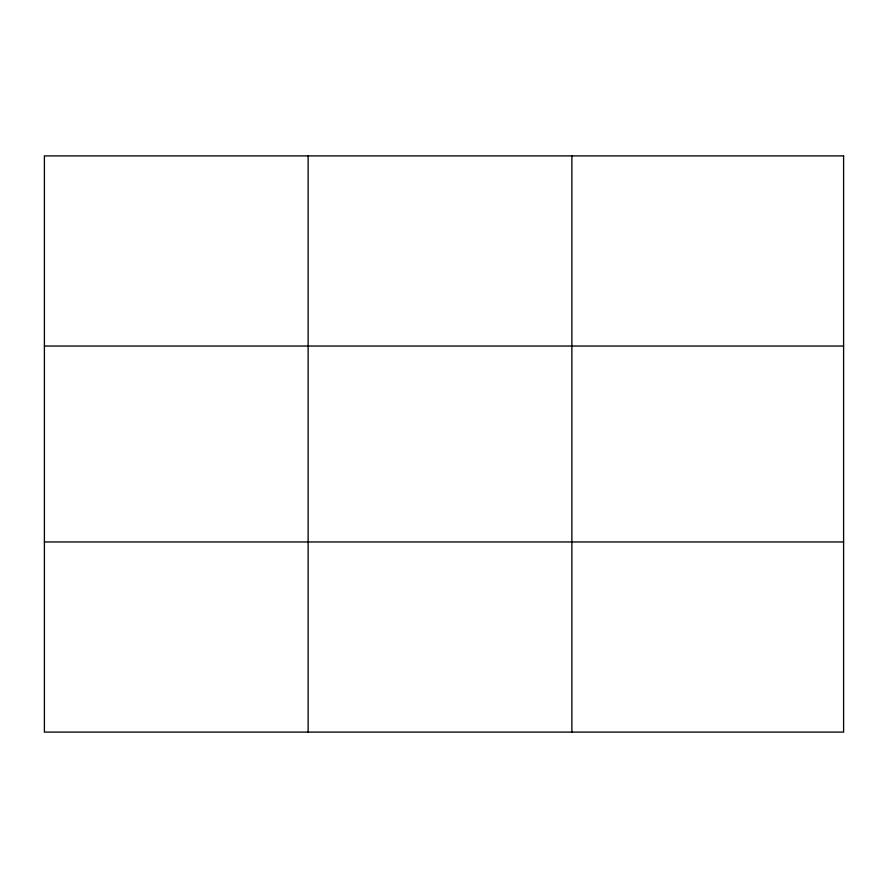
<?xml version="1.0" encoding="UTF-8"?>
<svg xmlns="http://www.w3.org/2000/svg" width="888" height="888" viewBox="0 0 888 888"><rect width="100%" height="100%" fill="white"/><g stroke="black" fill="none" stroke-linecap="round" stroke-linejoin="round"><path stroke-width="1.33" d="M308.136 732.101L308.136 155.899M571.872 732.101L571.872 155.899M44.4 346.043L843.6 346.043M44.4 541.958L843.6 541.958M843.6 155.899L843.6 732.101L44.4 732.101L44.4 155.899L843.6 155.899"/></g></svg>
